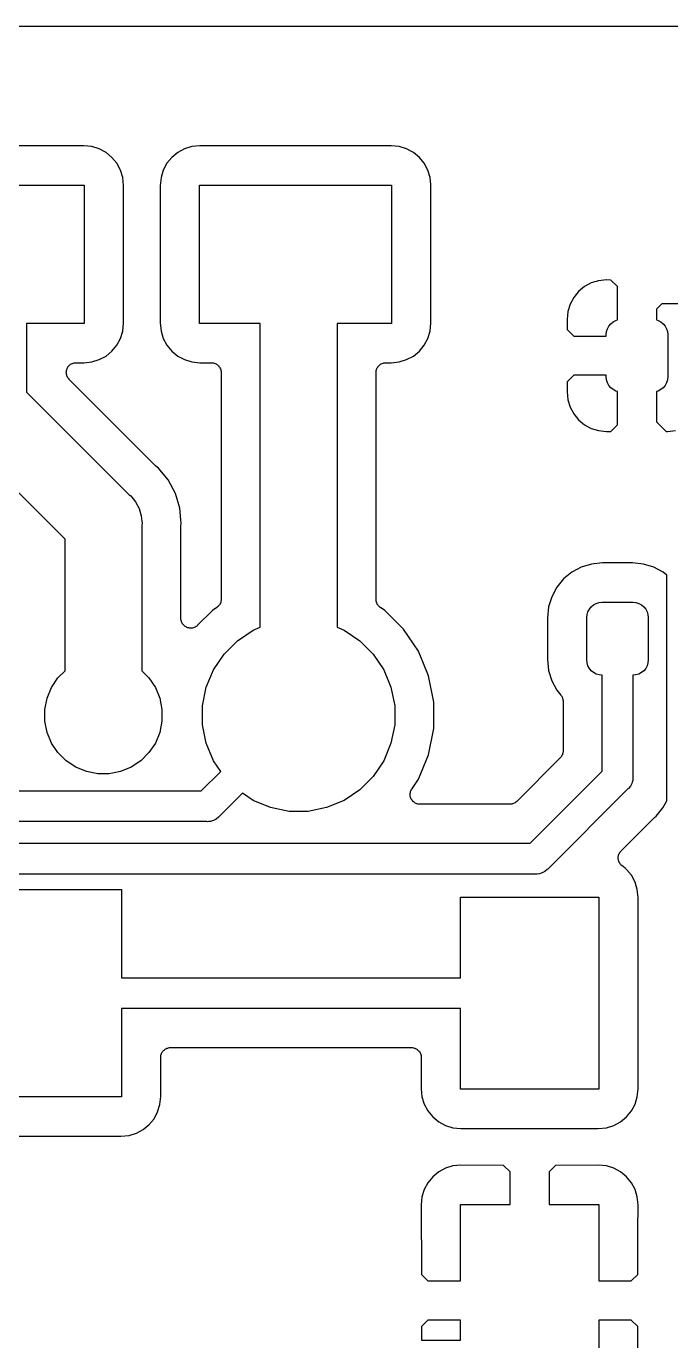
# Model space of a CAD drawing. Extents: x 17.5 to 71.7, y -43 to -16.
# Drawn here: x 44 to 52.38, y -33.14 to -16.03 of the extents above; entities that cross this region are included whole.
import ezdxf

# ---------------------------------------------------------------- set-up
doc = ezdxf.new("R2010")
doc.units = 0
doc.layers.add('BLACK', color=7, linetype='CONTINUOUS')

msp = doc.modelspace()

# ---------------------------------------------------------------- linework, layer by layer
at = {"layer": 'BLACK', "linetype": 'CONTINUOUS'}
for p, q in [((34.6631, -16.033), (67.8207, -16.033)), ((44.7438, -17.5889), (42.2562, -17.5889)), ((44.8496, -17.5993), (44.7438, -17.5889)), ((44.9453, -17.6284), (44.8496, -17.5993)), ((46.1504, -17.5994), (46.0547, -17.6284)), ((46.2562, -17.5889), (46.1504, -17.5994)), ((48.7438, -17.5889), (46.2562, -17.5889)), ((48.8496, -17.5993), (48.7438, -17.5889)), ((48.9453, -17.6284), (48.8496, -17.5993)), ((45.0336, -17.6756), (44.9453, -17.6284)), ((45.1109, -17.7391), (45.0336, -17.6756)), ((45.1744, -17.8164), (45.1109, -17.7391)), ((45.8891, -17.7391), (45.8256, -17.8164)), ((45.9664, -17.6756), (45.8891, -17.7391)), ((46.0547, -17.6284), (45.9664, -17.6756)), ((49.0336, -17.6756), (48.9453, -17.6284)), ((49.1109, -17.7391), (49.0336, -17.6756)), ((49.1744, -17.8164), (49.1109, -17.7391)), ((45.2216, -17.9047), (45.1744, -17.8164)), ((45.2506, -18.0004), (45.2216, -17.9047)), ((45.7784, -17.9047), (45.7493, -18.0004)), ((45.8256, -17.8164), (45.7784, -17.9047)), ((49.2216, -17.9047), (49.1744, -17.8164)), ((49.2507, -18.0004), (49.2216, -17.9047)), ((42.25, -18.1), (44.75, -18.1)), ((44.75, -18.1), (44.75, -19.9)), ((45.2611, -18.1062), (45.2506, -18.0004)), ((45.2611, -19.8938), (45.2611, -18.1062)), ((45.7493, -18.0004), (45.7389, -18.1062)), ((45.7389, -18.1062), (45.7389, -19.8938)), ((46.25, -19.9), (46.25, -18.1)), ((46.25, -18.1), (48.75, -18.1)), ((48.75, -18.1), (48.75, -19.9)), ((49.2598, -18.0934), (49.2507, -18.0004)), ((49.2611, -18.1062), (49.2598, -18.0934)), ((49.2611, -19.8938), (49.2611, -18.1062)), ((51.1831, -19.4841), (51.1196, -19.5614)), ((51.2604, -19.4206), (51.1831, -19.4841)), ((51.3487, -19.3734), (51.2604, -19.4206)), ((51.4444, -19.3444), (51.3487, -19.3734)), ((51.5485, -19.3341), (51.4444, -19.3444)), ((51.6042, -19.3356), (51.5485, -19.3341)), ((51.69, -19.4214), (51.6042, -19.3356)), ((51.69, -19.8534), (51.69, -19.4214)), ((51.0724, -19.6497), (51.0433, -19.7454)), ((51.1196, -19.5614), (51.0724, -19.6497)), ((52.2659, -19.645), (52.198, -19.7128)), ((57.5932, -19.645), (52.2659, -19.645)), ((51.0433, -19.7454), (51.033, -19.8502)), ((52.198, -19.7128), (52.198, -19.8534)), ((44.75, -19.9), (44, -19.9)), ((44, -19.9), (44, -20.7929)), ((45.2216, -20.0953), (45.2506, -19.9996)), ((45.2506, -19.9996), (45.2611, -19.8938)), ((45.7389, -19.8938), (45.7493, -19.9996)), ((45.7493, -19.9996), (45.7784, -20.0953)), ((47.04, -19.9), (46.25, -19.9)), ((47.04, -23.8541), (47.04, -19.9)), ((48.75, -19.9), (48.04, -19.9)), ((48.04, -19.9), (48.04, -23.8541)), ((49.2216, -20.0953), (49.2506, -19.9996)), ((49.2506, -19.9996), (49.2611, -19.8938)), ((51.033, -19.8502), (51.0351, -19.9808)), ((51.0351, -19.9808), (51.1204, -20.066)), ((51.544, -20.045), (51.5478, -20.006)), ((51.5478, -20.006), (51.5592, -19.9685)), ((51.5592, -19.9685), (51.5777, -19.9339)), ((51.5777, -19.9339), (51.6026, -19.9036)), ((51.6026, -19.9036), (51.6329, -19.8787)), ((51.6329, -19.8787), (51.6675, -19.8602)), ((51.6675, -19.8602), (51.69, -19.8534)), ((52.198, -19.8534), (52.2205, -19.8602)), ((52.2205, -19.8602), (52.2551, -19.8787)), ((52.2551, -19.8787), (52.2854, -19.9036)), ((52.2854, -19.9036), (52.3103, -19.9339)), ((52.3103, -19.9339), (52.3288, -19.9685)), ((52.3288, -19.9685), (52.3402, -20.006)), ((52.3402, -20.006), (52.344, -20.045)), ((45.1109, -20.2609), (45.1744, -20.1836)), ((45.1744, -20.1836), (45.2216, -20.0953)), ((45.7784, -20.0953), (45.8256, -20.1836)), ((45.8256, -20.1836), (45.8891, -20.2609)), ((49.1109, -20.2609), (49.1744, -20.1836)), ((49.1744, -20.1836), (49.2216, -20.0953)), ((51.1204, -20.066), (51.544, -20.066)), ((51.544, -20.066), (51.544, -20.045)), ((52.344, -20.045), (52.344, -20.595)), ((44.9453, -20.3716), (45.0336, -20.3244)), ((45.0336, -20.3244), (45.1109, -20.2609)), ((45.8891, -20.2609), (45.9664, -20.3244)), ((45.9664, -20.3244), (46.0547, -20.3716)), ((48.9453, -20.3716), (49.0336, -20.3244)), ((49.0336, -20.3244), (49.1109, -20.2609)), ((44.5162, -20.5367), (44.5175, -20.5247)), ((44.5175, -20.5247), (44.5188, -20.5125)), ((44.5188, -20.5125), (44.5189, -20.5123)), ((44.5189, -20.5121), (44.5225, -20.5005)), ((44.5189, -20.5123), (44.5189, -20.5121)), ((44.5225, -20.5005), (44.5261, -20.4889)), ((44.5261, -20.4889), (44.5262, -20.4887)), ((44.5262, -20.4887), (44.5263, -20.4884)), ((44.5263, -20.4884), (44.5322, -20.4776)), ((44.5322, -20.4776), (44.5379, -20.4671)), ((44.5379, -20.4671), (44.5381, -20.4669)), ((44.5381, -20.4669), (44.5382, -20.4667)), ((44.5382, -20.4667), (44.546, -20.4573)), ((44.546, -20.4573), (44.5537, -20.448)), ((44.5537, -20.448), (44.5539, -20.4478)), ((44.5539, -20.4478), (44.554, -20.4476)), ((44.554, -20.4476), (44.5635, -20.4399)), ((44.5635, -20.4399), (44.5729, -20.4323)), ((44.5729, -20.4323), (44.5731, -20.4322)), ((44.5731, -20.4322), (44.5733, -20.432)), ((44.5733, -20.432), (44.5841, -20.4264)), ((44.5841, -20.4264), (44.5948, -20.4207)), ((44.5948, -20.4207), (44.595, -20.4206)), ((44.595, -20.4206), (44.5952, -20.4205)), ((44.5952, -20.4205), (44.6068, -20.417)), ((44.6068, -20.417), (44.6185, -20.4135)), ((44.6185, -20.4135), (44.6188, -20.4135)), ((44.6188, -20.4135), (44.619, -20.4134)), ((44.619, -20.4134), (44.631, -20.4123)), ((44.631, -20.4123), (44.6432, -20.4111)), ((44.6432, -20.4111), (44.7438, -20.4111)), ((44.7438, -20.4111), (44.8496, -20.4006)), ((44.8496, -20.4006), (44.9453, -20.3716)), ((46.0547, -20.3716), (46.1504, -20.4006)), ((46.1504, -20.4006), (46.2562, -20.4111)), ((46.2562, -20.4111), (46.405, -20.4111)), ((46.405, -20.4111), (46.4059, -20.4111)), ((46.4059, -20.4111), (46.4059, -20.4111)), ((46.4059, -20.4111), (46.4059, -20.4111)), ((46.4059, -20.4111), (46.4068, -20.4111)), ((46.4068, -20.4111), (46.4187, -20.4124)), ((46.4187, -20.4124), (46.4305, -20.4137)), ((46.4305, -20.4137), (46.431, -20.4138)), ((46.431, -20.4138), (46.4314, -20.4138)), ((46.4314, -20.4138), (46.4428, -20.4175)), ((46.4428, -20.4175), (46.4542, -20.421)), ((46.4542, -20.421), (46.4546, -20.4212)), ((46.4546, -20.4212), (46.455, -20.4213)), ((46.455, -20.4213), (46.4655, -20.4271)), ((46.4655, -20.4271), (46.476, -20.4328)), ((46.476, -20.4328), (46.4764, -20.4331)), ((46.4764, -20.4331), (46.4768, -20.4333)), ((46.4768, -20.4333), (46.4859, -20.441)), ((46.4859, -20.441), (46.4951, -20.4486)), ((46.4951, -20.4486), (46.4954, -20.4489)), ((46.4954, -20.4489), (46.4957, -20.4492)), ((46.4957, -20.4492), (46.5032, -20.4585)), ((46.5032, -20.4585), (46.5108, -20.4678)), ((46.5108, -20.4678), (46.511, -20.4682)), ((46.511, -20.4682), (46.5113, -20.4685)), ((46.5113, -20.4685), (46.5168, -20.4791)), ((46.5168, -20.4791), (46.5224, -20.4897)), ((46.5224, -20.4897), (46.5225, -20.4901)), ((46.5225, -20.4901), (46.5228, -20.4905)), ((46.5228, -20.4905), (46.5261, -20.5019)), ((46.5261, -20.5019), (46.5296, -20.5134)), ((46.5296, -20.5134), (46.5296, -20.5138)), ((46.5296, -20.5138), (46.5298, -20.5143)), ((46.5298, -20.5143), (46.5308, -20.5262)), ((46.5308, -20.5262), (46.532, -20.5381)), ((48.548, -20.5363), (48.5493, -20.5244)), ((48.5493, -20.5244), (48.5506, -20.5125)), ((48.5506, -20.5125), (48.5507, -20.5121)), ((48.5507, -20.5121), (48.5508, -20.5117)), ((48.5508, -20.5117), (48.5544, -20.5003)), ((48.5544, -20.5003), (48.5579, -20.4889)), ((48.5579, -20.4889), (48.5581, -20.4885)), ((48.5581, -20.4885), (48.5583, -20.488)), ((48.5583, -20.488), (48.564, -20.4776)), ((48.564, -20.4776), (48.5697, -20.4671)), ((48.5697, -20.4671), (48.57, -20.4667)), ((48.57, -20.4667), (48.5702, -20.4663)), ((48.5702, -20.4663), (48.5779, -20.4572)), ((48.5779, -20.4572), (48.5855, -20.448)), ((48.5855, -20.448), (48.5859, -20.4477)), ((48.5859, -20.4477), (48.5861, -20.4473)), ((48.5861, -20.4473), (48.5955, -20.4398)), ((48.5955, -20.4398), (48.6047, -20.4323)), ((48.6047, -20.4323), (48.6051, -20.4321)), ((48.6051, -20.4321), (48.6055, -20.4318)), ((48.6055, -20.4318), (48.6161, -20.4263)), ((48.6161, -20.4263), (48.6266, -20.4207)), ((48.6266, -20.4207), (48.627, -20.4205)), ((48.627, -20.4205), (48.6274, -20.4203)), ((48.6274, -20.4203), (48.6389, -20.417)), ((48.6389, -20.417), (48.6503, -20.4135)), ((48.6503, -20.4135), (48.6508, -20.4134)), ((48.6508, -20.4134), (48.6512, -20.4133)), ((48.6512, -20.4133), (48.6631, -20.4122)), ((48.6631, -20.4122), (48.675, -20.4111)), ((48.675, -20.4111), (48.7438, -20.4111)), ((48.7438, -20.4111), (48.8496, -20.4006)), ((48.8496, -20.4006), (48.9453, -20.3716)), ((44.5162, -20.537), (44.5162, -20.5367)), ((44.5162, -20.5372), (44.5162, -20.537)), ((44.5173, -20.5492), (44.5162, -20.5372)), ((44.5184, -20.5614), (44.5173, -20.5492)), ((44.5184, -20.5617), (44.5184, -20.5614)), ((44.5185, -20.5619), (44.5184, -20.5617)), ((44.5218, -20.5734), (44.5185, -20.5619)), ((44.5253, -20.5852), (44.5218, -20.5734)), ((44.5254, -20.5854), (44.5253, -20.5852)), ((44.5255, -20.5856), (44.5254, -20.5854)), ((44.5311, -20.5964), (44.5255, -20.5856)), ((44.5367, -20.6072), (44.5311, -20.5964)), ((44.5368, -20.6074), (44.5367, -20.6072)), ((44.5369, -20.6076), (44.5368, -20.6074)), ((44.5445, -20.617), (44.5369, -20.6076)), ((44.5522, -20.6266), (44.5445, -20.617)), ((44.5525, -20.6269), (44.5522, -20.6266)), ((44.5534, -20.6279), (44.5525, -20.6269)), ((44.5525, -20.6269), (44.5525, -20.6269)), ((44.5525, -20.6269), (44.5525, -20.6269)), ((45.6733, -21.7478), (44.5534, -20.6279)), ((46.532, -20.5381), (46.532, -23.4913)), ((48.548, -20.5372), (48.548, -20.5363)), ((48.548, -20.5381), (48.548, -20.5372)), ((48.548, -20.5372), (48.548, -20.5372)), ((48.548, -20.5372), (48.548, -20.5372)), ((48.548, -23.4913), (48.548, -20.5381)), ((51.0351, -20.6592), (51.033, -20.7898)), ((51.1204, -20.574), (51.0351, -20.6592)), ((51.544, -20.574), (51.1204, -20.574)), ((51.544, -20.595), (51.544, -20.574)), ((51.5478, -20.634), (51.544, -20.595)), ((51.5592, -20.6715), (51.5478, -20.634)), ((51.5777, -20.7061), (51.5592, -20.6715)), ((52.3288, -20.6715), (52.3103, -20.7061)), ((52.3402, -20.634), (52.3288, -20.6715)), ((52.344, -20.595), (52.3402, -20.634)), ((44, -20.7929), (45.3362, -22.1291)), ((51.033, -20.7898), (51.0433, -20.8946)), ((51.6026, -20.7364), (51.5777, -20.7061)), ((51.6329, -20.7613), (51.6026, -20.7364)), ((51.6675, -20.7798), (51.6329, -20.7613)), ((51.69, -20.7866), (51.6675, -20.7798)), ((51.69, -21.2186), (51.69, -20.7866)), ((52.2205, -20.7798), (52.198, -20.7866)), ((52.198, -20.7866), (52.198, -21.1812)), ((52.2551, -20.7613), (52.2205, -20.7798)), ((52.2854, -20.7364), (52.2551, -20.7613)), ((52.3103, -20.7061), (52.2854, -20.7364)), ((51.0433, -20.8946), (51.0724, -20.9903)), ((51.0724, -20.9903), (51.1196, -21.0786)), ((51.1196, -21.0786), (51.1831, -21.1559)), ((51.1831, -21.1559), (51.2604, -21.2194)), ((52.198, -21.1812), (52.3223, -21.3054)), ((44.5, -22.7071), (43.1638, -21.3709)), ((51.2604, -21.2194), (51.3487, -21.2666)), ((51.3487, -21.2666), (51.4444, -21.2956)), ((51.4444, -21.2956), (51.5485, -21.3059)), ((51.5485, -21.3059), (51.6042, -21.3044)), ((51.6042, -21.3044), (51.69, -21.2186)), ((52.3223, -21.3054), (52.3395, -21.3059)), ((52.3395, -21.3059), (52.4436, -21.2956)), ((45.6775, -21.7512), (45.6733, -21.7478)), ((45.6812, -21.755), (45.6775, -21.7512)), ((45.6826, -21.7562), (45.6812, -21.755)), ((45.7162, -21.7838), (45.6826, -21.7562)), ((45.8422, -21.9373), (45.7162, -21.7838)), ((45.9358, -22.1124), (45.8422, -21.9373)), ((45.3362, -22.1291), (45.3553, -22.1447)), ((45.3553, -22.1447), (45.4177, -22.2209)), ((45.4177, -22.2209), (45.4642, -22.3077)), ((45.9934, -22.3024), (45.9358, -22.1124)), ((45.4642, -22.3077), (45.4928, -22.402)), ((45.4928, -22.402), (45.5, -22.4754)), ((46.0086, -22.4566), (45.9934, -22.3024)), ((45.5, -22.4754), (45.5, -22.4754)), ((45.5, -22.4754), (45.5024, -22.5)), ((45.5024, -22.5), (45.5, -22.5245)), ((45.5, -22.5245), (45.5, -24.4224)), ((46.008, -22.554), (46.0086, -22.5486)), ((46.008, -22.5557), (46.008, -22.554)), ((46.008, -23.7392), (46.008, -22.5557)), ((46.0086, -22.4567), (46.0086, -22.4566)), ((46.0129, -22.5), (46.0086, -22.4567)), ((46.0086, -22.5433), (46.0129, -22.5)), ((46.0086, -22.5486), (46.0086, -22.5433)), ((44.5, -24.4224), (44.5, -22.7071)), ((51.2181, -23.0716), (51.0953, -23.1373)), ((51.3514, -23.0312), (51.2181, -23.0716)), ((51.4962, -23.0169), (51.3514, -23.0312)), ((51.8838, -23.0169), (51.4962, -23.0169)), ((52.0286, -23.0312), (51.8838, -23.0169)), ((52.1619, -23.0716), (52.0286, -23.0312)), ((52.2847, -23.1373), (52.1619, -23.0716)), ((50.9876, -23.2256), (50.8993, -23.3333)), ((51.0953, -23.1373), (50.9876, -23.2256)), ((52.331, -23.1753), (52.2847, -23.1373)), ((52.331, -24.9292), (52.331, -23.1753)), ((50.8993, -23.3333), (50.8336, -23.4561)), ((46.4756, -23.5969), (46.4193, -23.6345)), ((46.4846, -23.5895), (46.4756, -23.5969)), ((46.4939, -23.582), (46.4846, -23.5895)), ((46.4943, -23.5816), (46.4939, -23.582)), ((46.4947, -23.5812), (46.4943, -23.5816)), ((46.5022, -23.5721), (46.4947, -23.5812)), ((46.5098, -23.5631), (46.5022, -23.5721)), ((46.5101, -23.5625), (46.5098, -23.5631)), ((46.5105, -23.5621), (46.5101, -23.5625)), ((46.516, -23.5517), (46.5105, -23.5621)), ((46.5217, -23.5413), (46.516, -23.5517)), ((46.5219, -23.5408), (46.5217, -23.5413)), ((46.5222, -23.5402), (46.5219, -23.5408)), ((46.5257, -23.529), (46.5222, -23.5402)), ((46.5292, -23.5177), (46.5257, -23.529)), ((46.5293, -23.5171), (46.5292, -23.5177)), ((46.5295, -23.5165), (46.5293, -23.5171)), ((46.5307, -23.5048), (46.5295, -23.5165)), ((46.532, -23.4931), (46.5307, -23.5048)), ((46.532, -23.4913), (46.532, -23.4918)), ((46.532, -23.4918), (46.532, -23.4919)), ((46.532, -23.4919), (46.532, -23.4919)), ((46.532, -23.4919), (46.532, -23.4931)), ((48.5492, -23.5031), (48.548, -23.4913)), ((48.5502, -23.5148), (48.5492, -23.5031)), ((48.5504, -23.5154), (48.5502, -23.5148)), ((48.5504, -23.516), (48.5504, -23.5154)), ((48.5538, -23.5272), (48.5504, -23.516)), ((48.5571, -23.5386), (48.5538, -23.5272)), ((48.5574, -23.5391), (48.5571, -23.5386)), ((48.5576, -23.5397), (48.5574, -23.5391)), ((48.5631, -23.5501), (48.5576, -23.5397)), ((48.5685, -23.5606), (48.5631, -23.5501)), ((48.5689, -23.561), (48.5685, -23.5606)), ((48.5692, -23.5616), (48.5689, -23.561)), ((48.5767, -23.5707), (48.5692, -23.5616)), ((48.584, -23.5799), (48.5767, -23.5707)), ((48.5845, -23.5803), (48.584, -23.5799)), ((48.5849, -23.5808), (48.5845, -23.5803)), ((48.594, -23.5883), (48.5849, -23.5808)), ((48.603, -23.5959), (48.594, -23.5883)), ((48.604, -23.5966), (48.603, -23.5959)), ((48.6044, -23.5969), (48.604, -23.5966)), ((48.604, -23.5966), (48.604, -23.5966)), ((48.604, -23.5966), (48.604, -23.5966)), ((48.6607, -23.6345), (48.6044, -23.5969)), ((50.7932, -23.5894), (50.7789, -23.7342)), ((50.8336, -23.4561), (50.7932, -23.5894)), ((51.3237, -23.6169), (51.3486, -23.5866)), ((51.3486, -23.5866), (51.3789, -23.5617)), ((51.3789, -23.5617), (51.4135, -23.5432)), ((51.4135, -23.5432), (51.451, -23.5318)), ((51.451, -23.5318), (51.49, -23.528)), ((51.49, -23.528), (51.89, -23.528)), ((51.89, -23.528), (51.929, -23.5318)), ((51.929, -23.5318), (51.9665, -23.5432)), ((51.9665, -23.5432), (52.0011, -23.5617)), ((52.0011, -23.5617), (52.0314, -23.5866)), ((52.0314, -23.5866), (52.0563, -23.6169)), ((46.0092, -23.7514), (46.008, -23.7392)), ((46.0103, -23.7634), (46.0092, -23.7514)), ((46.0104, -23.7637), (46.0103, -23.7634)), ((46.0104, -23.7639), (46.0104, -23.7637)), ((46.014, -23.7756), (46.0104, -23.7639)), ((46.0174, -23.7872), (46.014, -23.7756)), ((46.4193, -23.6345), (46.2248, -23.829)), ((48.9055, -23.8793), (48.6607, -23.6345)), ((50.7789, -23.7342), (50.7789, -24.2718)), ((51.29, -23.728), (51.2938, -23.689)), ((51.29, -24.278), (51.29, -23.728)), ((51.2938, -23.689), (51.3052, -23.6515)), ((51.3052, -23.6515), (51.3237, -23.6169)), ((52.0563, -23.6169), (52.0748, -23.6515)), ((52.0748, -23.6515), (52.0862, -23.689)), ((52.0862, -23.689), (52.09, -23.728)), ((52.09, -23.728), (52.09, -24.278)), ((46.0175, -23.7874), (46.0174, -23.7872)), ((46.0176, -23.7876), (46.0175, -23.7874)), ((46.0233, -23.7983), (46.0176, -23.7876)), ((46.029, -23.8091), (46.0233, -23.7983)), ((46.0291, -23.8093), (46.029, -23.8091)), ((46.0292, -23.8095), (46.0291, -23.8093)), ((46.0369, -23.8189), (46.0292, -23.8095)), ((46.0446, -23.8284), (46.0369, -23.8189)), ((46.0447, -23.8285), (46.0446, -23.8284)), ((46.0449, -23.8287), (46.0447, -23.8285)), ((46.0542, -23.8364), (46.0449, -23.8287)), ((46.0636, -23.8442), (46.0542, -23.8364)), ((46.0638, -23.8444), (46.0636, -23.8442)), ((46.064, -23.8445), (46.0638, -23.8444)), ((46.0747, -23.8503), (46.064, -23.8445)), ((46.0854, -23.8561), (46.0747, -23.8503)), ((46.0856, -23.8562), (46.0854, -23.8561)), ((46.0858, -23.8563), (46.0856, -23.8562)), ((46.0975, -23.8599), (46.0858, -23.8563)), ((46.109, -23.8635), (46.0975, -23.8599)), ((46.1092, -23.8635), (46.109, -23.8635)), ((46.1095, -23.8636), (46.1092, -23.8635)), ((46.1216, -23.8649), (46.1095, -23.8636)), ((46.1337, -23.8662), (46.1216, -23.8649)), ((46.1339, -23.8662), (46.1337, -23.8662)), ((46.1341, -23.8662), (46.1339, -23.8662)), ((46.1462, -23.8651), (46.1341, -23.8662)), ((46.1584, -23.864), (46.1462, -23.8651)), ((46.1586, -23.864), (46.1584, -23.864)), ((46.1588, -23.864), (46.1586, -23.864)), ((46.1703, -23.8606), (46.1588, -23.864)), ((46.1822, -23.8571), (46.1703, -23.8606)), ((46.1824, -23.857), (46.1822, -23.8571)), ((46.1826, -23.857), (46.1824, -23.857)), ((46.1934, -23.8513), (46.1826, -23.857)), ((46.2042, -23.8457), (46.1934, -23.8513)), ((46.2043, -23.8456), (46.2042, -23.8457)), ((46.2045, -23.8455), (46.2043, -23.8456)), ((46.2141, -23.8378), (46.2045, -23.8455)), ((46.2235, -23.8303), (46.2141, -23.8378)), ((46.2238, -23.83), (46.2235, -23.8303)), ((46.2239, -23.8299), (46.2238, -23.83)), ((46.2248, -23.829), (46.2239, -23.8299)), ((46.2239, -23.8299), (46.2239, -23.8299)), ((46.7432, -24.0291), (46.9479, -23.8923)), ((46.9479, -23.8923), (47.04, -23.8541)), ((48.04, -23.8541), (48.1321, -23.8923)), ((48.1321, -23.8923), (48.3368, -24.0291)), ((49.0979, -24.1673), (48.9055, -23.8793)), ((46.5691, -24.2032), (46.7432, -24.0291)), ((48.3368, -24.0291), (48.5109, -24.2032)), ((46.4323, -24.4079), (46.5691, -24.2032)), ((48.5109, -24.2032), (48.6477, -24.4079)), ((49.2304, -24.4872), (49.0979, -24.1673)), ((50.7789, -24.2718), (50.7932, -24.4166)), ((51.2938, -24.317), (51.29, -24.278)), ((52.09, -24.278), (52.0862, -24.317)), ((44.4081, -24.5143), (44.5, -24.4224)), ((45.5, -24.4224), (45.5919, -24.5143)), ((46.338, -24.6354), (46.4323, -24.4079)), ((48.6477, -24.4079), (48.742, -24.6354)), ((50.7932, -24.4166), (50.8336, -24.5499)), ((51.3052, -24.3545), (51.2938, -24.317)), ((51.3237, -24.3891), (51.3052, -24.3545)), ((51.3486, -24.4194), (51.3237, -24.3891)), ((51.3789, -24.4443), (51.3486, -24.4194)), ((51.4135, -24.4628), (51.3789, -24.4443)), ((52.0011, -24.4443), (51.9665, -24.4628)), ((52.0314, -24.4194), (52.0011, -24.4443)), ((52.0563, -24.3891), (52.0314, -24.4194)), ((52.0748, -24.3545), (52.0563, -24.3891)), ((52.0862, -24.317), (52.0748, -24.3545)), ((44.3247, -24.6391), (44.4081, -24.5143)), ((45.5919, -24.5143), (45.6753, -24.6391)), ((49.298, -24.8269), (49.2304, -24.4872)), ((50.8336, -24.5499), (50.8993, -24.6727)), ((51.451, -24.4742), (51.4135, -24.4628)), ((51.49, -24.478), (51.451, -24.4742)), ((51.49, -25.7272), (51.49, -24.478)), ((51.49, -24.478), (51.49, -24.478)), ((51.929, -24.4742), (51.89, -24.478)), ((51.89, -24.478), (51.89, -25.8002)), ((51.9665, -24.4628), (51.929, -24.4742)), ((44.238, -24.9249), (44.2673, -24.7777)), ((44.2673, -24.7777), (44.3247, -24.6391)), ((45.6753, -24.6391), (45.7327, -24.7777)), ((45.7327, -24.7777), (45.762, -24.9249)), ((46.29, -24.8769), (46.338, -24.6354)), ((48.742, -24.6354), (48.79, -24.8769)), ((50.8993, -24.6727), (50.9532, -24.7384)), ((50.9532, -24.7384), (50.9543, -24.7398)), ((50.9543, -24.7398), (50.9573, -24.7444)), ((50.9573, -24.7444), (50.9608, -24.7487)), ((50.9608, -24.7487), (50.964, -24.7548)), ((50.964, -24.7548), (50.9678, -24.7606)), ((50.9678, -24.7606), (50.9698, -24.7657)), ((50.9698, -24.7657), (50.9724, -24.7706)), ((50.9724, -24.7706), (50.9744, -24.7772)), ((50.9744, -24.7772), (50.977, -24.7836)), ((50.977, -24.7836), (50.978, -24.789)), ((50.978, -24.789), (50.9796, -24.7943)), ((50.9796, -24.7943), (50.9803, -24.8012)), ((50.9803, -24.8012), (50.9815, -24.8079)), ((44.238, -25.075), (44.238, -24.9249)), ((45.762, -24.9249), (45.762, -25.075)), ((46.29, -25.1231), (46.29, -24.8769)), ((48.79, -24.8769), (48.79, -25.1231)), ((49.298, -25.1731), (49.298, -24.8269)), ((50.9815, -24.8079), (50.9815, -24.8135)), ((50.9815, -24.8135), (50.982, -24.8189)), ((50.982, -24.8189), (50.982, -25.4641)), ((52.33, -24.939), (52.331, -24.9292)), ((52.331, -24.9488), (52.33, -24.939)), ((52.331, -26.1127), (52.331, -24.9488)), ((44.2673, -25.2223), (44.238, -25.075)), ((45.762, -25.075), (45.7327, -25.2223)), ((46.338, -25.3646), (46.29, -25.1231)), ((48.79, -25.1231), (48.742, -25.3646)), ((44.3247, -25.3609), (44.2673, -25.2223)), ((45.7327, -25.2223), (45.6753, -25.3609)), ((49.2304, -25.5128), (49.298, -25.1731)), ((44.4081, -25.4857), (44.3247, -25.3609)), ((44.5143, -25.5919), (44.4081, -25.4857)), ((45.5919, -25.4857), (45.4857, -25.5919)), ((45.6753, -25.3609), (45.5919, -25.4857)), ((46.4323, -25.5921), (46.338, -25.3646)), ((48.742, -25.3646), (48.6477, -25.5921)), ((50.9807, -25.4776), (50.9795, -25.4892)), ((50.982, -25.4659), (50.9807, -25.4776)), ((50.982, -25.4641), (50.982, -25.4646)), ((50.982, -25.4646), (50.982, -25.4646)), ((50.982, -25.4646), (50.982, -25.4646)), ((50.982, -25.4646), (50.982, -25.4659)), ((44.6391, -25.6753), (44.5143, -25.5919)), ((45.4857, -25.5919), (45.3609, -25.6753)), ((46.5255, -25.7316), (46.4323, -25.5921)), ((48.6477, -25.5921), (48.5109, -25.7968)), ((49.0979, -25.8327), (49.2304, -25.5128)), ((50.9448, -25.5539), (50.3779, -26.1208)), ((50.9522, -25.5449), (50.9448, -25.5539)), ((50.9598, -25.5359), (50.9522, -25.5449)), ((50.9601, -25.5353), (50.9598, -25.5359)), ((50.9605, -25.5348), (50.9601, -25.5353)), ((50.9661, -25.5245), (50.9605, -25.5348)), ((50.9717, -25.5142), (50.9661, -25.5245)), ((50.9719, -25.5135), (50.9717, -25.5142)), ((50.9722, -25.5129), (50.9719, -25.5135)), ((50.9757, -25.5018), (50.9722, -25.5129)), ((50.9792, -25.4905), (50.9757, -25.5018)), ((50.9793, -25.4899), (50.9792, -25.4905)), ((50.9795, -25.4892), (50.9793, -25.4899)), ((44.7777, -25.7327), (44.6391, -25.6753)), ((44.9249, -25.762), (44.7777, -25.7327)), ((45.075, -25.762), (44.9249, -25.762)), ((45.2223, -25.7327), (45.075, -25.762)), ((45.3609, -25.6753), (45.2223, -25.7327)), ((46.2732, -25.9839), (46.5255, -25.7316)), ((48.5109, -25.7968), (48.3368, -25.9709)), ((50.5512, -26.666), (51.49, -25.7272)), ((51.89, -25.8198), (51.8878, -25.8419)), ((51.89, -25.8002), (51.891, -25.81)), ((51.891, -25.81), (51.89, -25.8198)), ((51.89, -25.8198), (51.89, -25.8198)), ((43.7268, -25.9839), (46.2732, -25.9839)), ((48.3368, -25.9709), (48.1321, -26.1077)), ((48.9938, -26.0055), (48.9974, -25.9938)), ((48.9974, -25.9938), (49.0009, -25.9823)), ((49.0009, -25.9823), (49.001, -25.9821)), ((49.001, -25.9821), (49.0011, -25.9818)), ((49.0011, -25.9818), (49.0069, -25.9711)), ((49.0069, -25.9711), (49.0126, -25.9604)), ((49.0126, -25.9604), (49.0979, -25.8327)), ((51.8245, -25.9584), (50.7824, -27.0005)), ((51.8321, -25.9521), (51.8245, -25.9584)), ((51.8571, -25.9217), (51.8321, -25.9521)), ((51.8757, -25.8869), (51.8571, -25.9217)), ((51.8806, -25.8705), (51.8757, -25.8869)), ((51.8871, -25.8492), (51.8806, -25.8705)), ((51.8878, -25.8419), (51.8871, -25.8492)), ((46.8084, -26.0145), (46.5045, -26.3184)), ((46.9479, -26.1077), (46.8084, -26.0145)), ((47.1754, -26.202), (46.9479, -26.1077)), ((48.1321, -26.1077), (47.9046, -26.202)), ((48.9912, -26.0301), (48.9925, -26.018)), ((48.9912, -26.0304), (48.9912, -26.0301)), ((48.9912, -26.0307), (48.9912, -26.0304)), ((48.9923, -26.0428), (48.9912, -26.0307)), ((48.9934, -26.0548), (48.9923, -26.0428)), ((48.9925, -26.018), (48.9937, -26.006)), ((48.9935, -26.0551), (48.9934, -26.0548)), ((48.9935, -26.0553), (48.9935, -26.0551)), ((48.997, -26.067), (48.9935, -26.0553)), ((48.9937, -26.0057), (48.9938, -26.0055)), ((48.9937, -26.006), (48.9937, -26.0057)), ((49.0004, -26.0786), (48.997, -26.067)), ((49.0006, -26.0788), (49.0004, -26.0786)), ((49.0006, -26.0791), (49.0006, -26.0788)), ((49.0063, -26.0898), (49.0006, -26.0791)), ((49.0119, -26.1005), (49.0063, -26.0898)), ((49.0121, -26.1008), (49.0119, -26.1005)), ((49.0122, -26.101), (49.0121, -26.1008)), ((49.0199, -26.1105), (49.0122, -26.101)), ((49.0274, -26.1199), (49.0199, -26.1105)), ((49.0277, -26.12), (49.0274, -26.1199)), ((49.0278, -26.1203), (49.0277, -26.12)), ((49.0372, -26.128), (49.0278, -26.1203)), ((49.0464, -26.1358), (49.0372, -26.128)), ((49.0467, -26.1359), (49.0464, -26.1358)), ((49.0469, -26.1361), (49.0467, -26.1359)), ((49.0575, -26.1419), (49.0469, -26.1361)), ((49.0681, -26.1477), (49.0575, -26.1419)), ((49.0684, -26.1478), (49.0681, -26.1477)), ((49.0687, -26.1479), (49.0684, -26.1478)), ((49.0801, -26.1515), (49.0687, -26.1479)), ((49.0918, -26.1552), (49.0801, -26.1515)), ((49.0921, -26.1553), (49.0918, -26.1552)), ((49.0923, -26.1553), (49.0921, -26.1553)), ((49.1042, -26.1566), (49.0923, -26.1553)), ((49.1164, -26.158), (49.1042, -26.1566)), ((49.1169, -26.158), (49.1164, -26.158)), ((49.117, -26.158), (49.1169, -26.158)), ((49.1182, -26.158), (49.117, -26.158)), ((49.117, -26.158), (49.117, -26.158)), ((50.2881, -26.158), (49.1182, -26.158)), ((50.2998, -26.1569), (50.2881, -26.158)), ((50.3115, -26.1558), (50.2998, -26.1569)), ((50.3121, -26.1556), (50.3115, -26.1558)), ((50.3128, -26.1556), (50.3121, -26.1556)), ((50.324, -26.1522), (50.3128, -26.1556)), ((50.3353, -26.1489), (50.324, -26.1522)), ((50.3359, -26.1486), (50.3353, -26.1489)), ((50.3365, -26.1484), (50.3359, -26.1486)), ((50.3469, -26.1429), (50.3365, -26.1484)), ((50.3573, -26.1375), (50.3469, -26.1429)), ((50.3578, -26.1371), (50.3573, -26.1375)), ((50.3584, -26.1368), (50.3578, -26.1371)), ((50.3675, -26.1294), (50.3584, -26.1368)), ((50.3767, -26.122), (50.3675, -26.1294)), ((50.3776, -26.1211), (50.3767, -26.122)), ((50.3779, -26.1208), (50.3776, -26.1211)), ((50.3776, -26.1211), (50.3776, -26.1211)), ((50.3776, -26.1211), (50.3776, -26.1211)), ((52.2815, -26.2052), (52.331, -26.1127)), ((46.4982, -26.326), (46.4677, -26.351)), ((46.5045, -26.3184), (46.4982, -26.326)), ((47.4169, -26.25), (47.1754, -26.202)), ((47.6631, -26.25), (47.4169, -26.25)), ((47.9046, -26.202), (47.6631, -26.25)), ((51.7354, -26.7659), (52.1616, -26.3396)), ((52.1616, -26.3396), (52.1629, -26.3384)), ((52.1629, -26.3384), (52.1671, -26.335)), ((52.1671, -26.335), (52.1709, -26.3313)), ((52.1709, -26.3313), (52.1931, -26.3131)), ((52.1931, -26.3131), (52.2815, -26.2052)), ((46.3463, -26.3839), (43.6537, -26.3839)), ((46.3561, -26.3849), (46.3463, -26.3839)), ((46.3659, -26.3839), (46.3561, -26.3849)), ((46.3953, -26.381), (46.3659, -26.3839)), ((46.3659, -26.3839), (46.3659, -26.3839)), ((46.433, -26.3696), (46.3953, -26.381)), ((46.4677, -26.351), (46.433, -26.3696)), ((39.4488, -26.666), (50.5512, -26.666)), ((51.6982, -26.8553), (51.6988, -26.8487)), ((51.6987, -26.861), (51.6982, -26.8553)), ((51.6988, -26.8487), (51.6989, -26.842)), ((51.6989, -26.842), (51.7001, -26.8364)), ((51.7001, -26.8364), (51.7007, -26.8306)), ((51.7007, -26.8306), (51.7026, -26.8243)), ((51.7026, -26.8243), (51.704, -26.8178)), ((51.704, -26.8178), (51.7062, -26.8124)), ((51.7062, -26.8124), (51.7079, -26.8069)), ((51.7079, -26.8069), (51.711, -26.8011)), ((51.711, -26.8011), (51.7136, -26.795)), ((51.7136, -26.795), (51.7169, -26.7902)), ((51.7169, -26.7902), (51.7196, -26.7851)), ((51.7196, -26.7851), (51.7238, -26.7799)), ((51.7238, -26.7799), (51.7276, -26.7745)), ((51.7276, -26.7745), (51.7317, -26.7704)), ((51.7317, -26.7704), (51.7354, -26.7659)), ((50.7761, -27.0081), (50.7457, -27.0331)), ((50.7824, -27.0005), (50.7761, -27.0081)), ((51.6986, -26.8668), (51.6987, -26.861)), ((51.6999, -26.8734), (51.6986, -26.8668)), ((51.7005, -26.8799), (51.6999, -26.8734)), ((51.7021, -26.8855), (51.7005, -26.8799)), ((51.7032, -26.8912), (51.7021, -26.8855)), ((51.7057, -26.8973), (51.7032, -26.8912)), ((51.7076, -26.9037), (51.7057, -26.8973)), ((51.7103, -26.9088), (51.7076, -26.9037)), ((51.7124, -26.9142), (51.7103, -26.9088)), ((51.716, -26.9198), (51.7124, -26.9142)), ((51.7191, -26.9256), (51.716, -26.9198)), ((51.7228, -26.9301), (51.7191, -26.9256)), ((51.7259, -26.935), (51.7228, -26.9301)), ((51.7306, -26.9397), (51.7259, -26.935)), ((51.7347, -26.9449), (51.7306, -26.9397)), ((51.7392, -26.9486), (51.7347, -26.9449)), ((51.7432, -26.9527), (51.7392, -26.9486)), ((51.7446, -26.9539), (51.7432, -26.9527)), ((51.7876, -26.9892), (51.7446, -26.9539)), ((51.8069, -27.0051), (51.7876, -26.9892)), ((51.7876, -26.9892), (51.7876, -26.9892)), ((51.8704, -27.0824), (51.8069, -27.0051)), ((50.6242, -27.066), (39.3758, -27.066)), ((50.634, -27.067), (50.6242, -27.066)), ((50.6438, -27.066), (50.634, -27.067)), ((50.6732, -27.0631), (50.6438, -27.066)), ((50.6438, -27.066), (50.6438, -27.066)), ((50.7109, -27.0517), (50.6732, -27.0631)), ((50.7457, -27.0331), (50.7109, -27.0517)), ((51.9176, -27.1707), (51.8704, -27.0824)), ((51.9466, -27.2664), (51.9176, -27.1707)), ((41.634, -27.266), (45.234, -27.266)), ((45.234, -27.266), (45.234, -28.416)), ((49.646, -28.416), (49.646, -27.366)), ((49.646, -27.366), (51.446, -27.366)), ((51.446, -27.366), (51.446, -29.866)), ((51.9571, -27.3722), (51.9466, -27.2664)), ((51.9571, -29.8598), (51.9571, -27.3722)), ((45.234, -28.416), (49.646, -28.416)), ((49.646, -28.816), (45.234, -28.816)), ((45.234, -28.816), (45.234, -29.966)), ((49.646, -29.866), (49.646, -28.816)), ((45.7478, -29.4246), (45.7515, -29.4132)), ((45.7515, -29.4132), (45.755, -29.4018)), ((45.755, -29.4018), (45.7552, -29.4014)), ((45.7552, -29.4014), (45.7553, -29.401)), ((45.7553, -29.401), (45.7611, -29.3905)), ((45.7611, -29.3905), (45.7668, -29.38)), ((45.7668, -29.38), (45.7671, -29.3796)), ((45.7671, -29.3796), (45.7673, -29.3792)), ((45.7673, -29.3792), (45.775, -29.3701)), ((45.775, -29.3701), (45.7826, -29.3609)), ((45.7826, -29.3609), (45.7829, -29.3606)), ((45.7829, -29.3606), (45.7832, -29.3603)), ((45.7832, -29.3603), (45.7925, -29.3528)), ((45.7925, -29.3528), (45.8018, -29.3452)), ((45.8018, -29.3452), (45.8022, -29.345)), ((45.8022, -29.345), (45.8025, -29.3447)), ((45.8025, -29.3447), (45.8131, -29.3392)), ((45.8131, -29.3392), (45.8237, -29.3336)), ((45.8237, -29.3336), (45.8241, -29.3335)), ((45.8241, -29.3335), (45.8245, -29.3332)), ((45.8245, -29.3332), (45.8359, -29.3299)), ((45.8359, -29.3299), (45.8474, -29.3264)), ((45.8474, -29.3264), (45.8478, -29.3264)), ((45.8478, -29.3264), (45.8483, -29.3262)), ((45.8483, -29.3262), (45.8602, -29.3252)), ((45.8602, -29.3252), (45.8721, -29.324)), ((45.8721, -29.324), (49.0079, -29.324)), ((49.0079, -29.324), (49.0088, -29.324)), ((49.0088, -29.324), (49.0088, -29.324)), ((49.0088, -29.324), (49.0088, -29.324)), ((49.0088, -29.324), (49.0097, -29.324)), ((49.0097, -29.324), (49.0216, -29.3253)), ((49.0216, -29.3253), (49.0335, -29.3266)), ((49.0335, -29.3266), (49.0339, -29.3267)), ((49.0339, -29.3267), (49.0343, -29.3268)), ((49.0343, -29.3268), (49.0457, -29.3304)), ((49.0457, -29.3304), (49.0571, -29.3339)), ((49.0571, -29.3339), (49.0575, -29.3341)), ((49.0575, -29.3341), (49.058, -29.3343)), ((49.058, -29.3343), (49.0684, -29.34)), ((49.0684, -29.34), (49.0789, -29.3457)), ((49.0789, -29.3457), (49.0793, -29.346)), ((49.0793, -29.346), (49.0797, -29.3462)), ((49.0797, -29.3462), (49.0888, -29.3539)), ((49.0888, -29.3539), (49.098, -29.3615)), ((49.098, -29.3615), (49.0983, -29.3619)), ((49.0983, -29.3619), (49.0987, -29.3621)), ((49.0987, -29.3621), (49.1062, -29.3715)), ((49.1062, -29.3715), (49.1137, -29.3807)), ((49.1137, -29.3807), (49.1139, -29.3811)), ((49.1139, -29.3811), (49.1142, -29.3815)), ((49.1142, -29.3815), (49.1197, -29.3921)), ((49.1197, -29.3921), (49.1253, -29.4026)), ((49.1253, -29.4026), (49.1255, -29.403)), ((49.1255, -29.403), (49.1257, -29.4034)), ((49.1257, -29.4034), (49.129, -29.4149)), ((49.129, -29.4149), (49.1325, -29.4263)), ((45.7451, -29.4492), (45.7464, -29.4373)), ((45.7451, -29.4501), (45.7451, -29.4492)), ((45.7451, -29.451), (45.7451, -29.4501)), ((45.7451, -29.4501), (45.7451, -29.4501)), ((45.7451, -29.4501), (45.7451, -29.4501)), ((45.7451, -29.9598), (45.7451, -29.451)), ((45.7464, -29.4373), (45.7477, -29.4255)), ((45.7477, -29.4255), (45.7478, -29.425)), ((45.7478, -29.425), (45.7478, -29.4246)), ((49.1325, -29.4263), (49.1326, -29.4268)), ((49.1326, -29.4268), (49.1327, -29.4272)), ((49.1327, -29.4272), (49.1338, -29.4391)), ((49.1338, -29.4391), (49.1349, -29.451)), ((49.1349, -29.451), (49.1349, -29.8598)), ((49.1349, -29.8598), (49.1454, -29.9656)), ((51.446, -29.866), (49.646, -29.866)), ((51.9466, -29.9656), (51.9571, -29.8598)), ((45.234, -29.966), (41.634, -29.966)), ((45.7056, -30.1613), (45.7346, -30.0656)), ((45.7346, -30.0656), (45.7451, -29.9598)), ((49.1454, -29.9656), (49.1744, -30.0613)), ((49.1744, -30.0613), (49.2216, -30.1496)), ((51.8704, -30.1496), (51.9176, -30.0613)), ((51.9176, -30.0613), (51.9466, -29.9656)), ((45.5949, -30.3269), (45.6584, -30.2496)), ((45.6584, -30.2496), (45.7056, -30.1613)), ((49.2216, -30.1496), (49.2851, -30.2269)), ((49.2851, -30.2269), (49.3624, -30.2904)), ((51.7296, -30.2904), (51.8069, -30.2269)), ((51.8069, -30.2269), (51.8704, -30.1496)), ((45.3336, -30.4666), (45.4293, -30.4376)), ((45.4293, -30.4376), (45.5176, -30.3904)), ((45.5176, -30.3904), (45.5949, -30.3269)), ((49.3624, -30.2904), (49.4507, -30.3376)), ((49.4507, -30.3376), (49.5464, -30.3666)), ((49.5464, -30.3666), (49.6522, -30.3771)), ((49.6522, -30.3771), (51.4398, -30.3771)), ((51.4398, -30.3771), (51.5456, -30.3666)), ((51.5456, -30.3666), (51.6413, -30.3376)), ((51.6413, -30.3376), (51.7296, -30.2904)), ((41.6402, -30.4771), (45.2278, -30.4771)), ((45.2278, -30.4771), (45.3336, -30.4666)), ((49.3624, -30.9416), (49.2851, -31.0051)), ((49.4507, -30.8944), (49.3624, -30.9416)), ((49.5464, -30.8654), (49.4507, -30.8944)), ((49.6519, -30.855), (49.5464, -30.8654)), ((50.2074, -30.8577), (49.6519, -30.855)), ((50.292, -30.9424), (50.2074, -30.8577)), ((50.292, -31.366), (50.292, -30.9424)), ((50.8846, -30.8577), (50.8, -30.9424)), ((50.8, -30.9424), (50.8, -31.366)), ((51.4401, -30.855), (50.8846, -30.8577)), ((51.5456, -30.8653), (51.4401, -30.855)), ((51.6413, -30.8944), (51.5456, -30.8653)), ((51.7296, -30.9416), (51.6413, -30.8944)), ((51.8069, -31.0051), (51.7296, -30.9416)), ((49.2216, -31.0824), (49.1744, -31.1707)), ((49.2851, -31.0051), (49.2216, -31.0824)), ((51.8704, -31.0824), (51.8069, -31.0051)), ((51.9176, -31.1707), (51.8704, -31.0824)), ((49.1454, -31.2664), (49.1349, -31.372)), ((49.1744, -31.1707), (49.1454, -31.2664)), ((51.9466, -31.2664), (51.9176, -31.1707)), ((51.9571, -31.372), (51.9466, -31.2664)), ((49.1349, -31.372), (49.1378, -32.2775)), ((49.646, -32.362), (49.646, -31.366)), ((49.646, -31.366), (50.292, -31.366)), ((50.8, -31.366), (51.446, -31.366)), ((51.446, -31.366), (51.446, -32.362)), ((51.956, -31.7046), (51.9571, -31.372)), ((51.9542, -32.2775), (51.956, -31.7046)), ((51.956, -31.7046), (51.956, -31.7046)), ((49.1378, -32.2775), (49.2224, -32.362)), ((51.8696, -32.362), (51.9542, -32.2775)), ((49.2224, -32.362), (49.646, -32.362)), ((51.446, -32.362), (51.8696, -32.362)), ((49.1378, -32.9545), (49.1373, -33.1314)), ((49.2224, -32.87), (49.1378, -32.9545)), ((49.646, -32.87), (49.2224, -32.87)), ((49.646, -33.1314), (49.646, -32.87)), ((51.446, -32.87), (51.446, -33.866)), ((51.8696, -32.87), (51.446, -32.87)), ((51.9542, -32.9545), (51.8696, -32.87)), ((51.9545, -33.0664), (51.9542, -32.9545)), ((49.1373, -33.1314), (49.646, -33.1314)), ((51.957, -33.8529), (51.9545, -33.0664))]:
    msp.add_line(p, q, dxfattribs=at)

doc.saveas('drawing.dxf')
